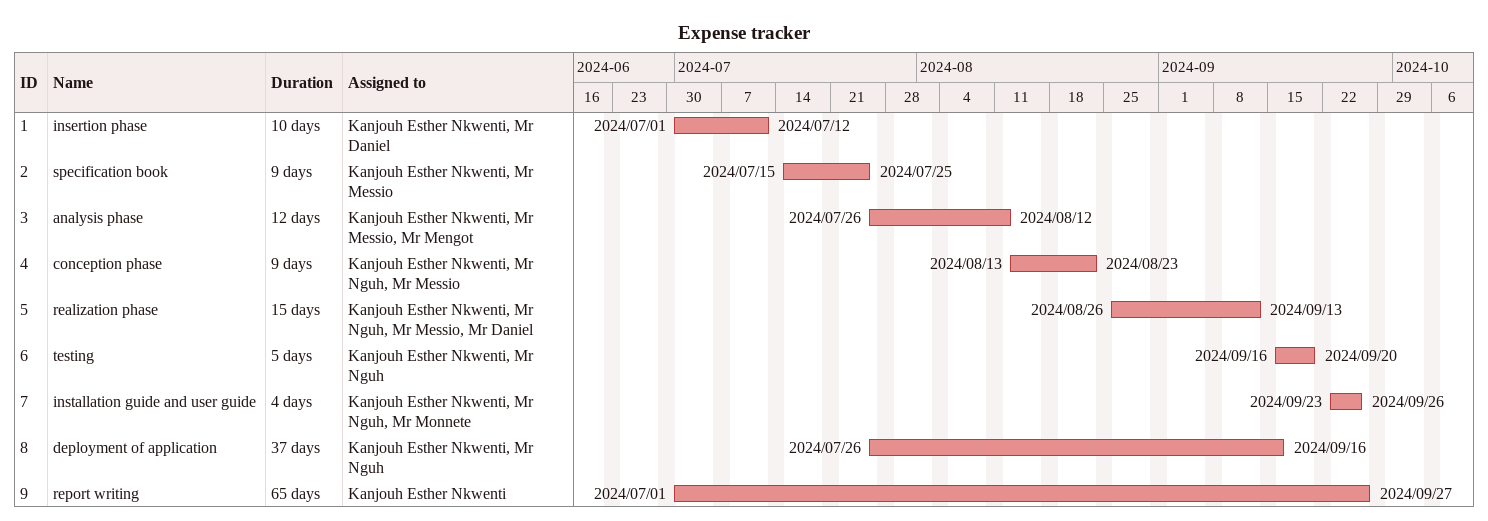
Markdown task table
Expense tracker

| ID | Task | Duration | Start | Finish | Resources |
|---|---|---|---|---|---|
| 1 | insertion phase | 10d | 2024-07-01 | 2024-07-12 | Kanjouh Esther Nkwenti, Mr Daniel |
| 2 | specification book | 9d | 2024-07-15 | 2024-07-25 | Kanjouh Esther Nkwenti, Mr Messio |
| 3 | analysis phase | 12d | 2024-07-26 | 2024-08-12 | Kanjouh Esther Nkwenti, Mr Messio, Mr Mengot |
| 4 | conception phase | 9d | 2024-08-13 | 2024-08-23 | Kanjouh Esther Nkwenti, Mr Nguh, Mr Messio |
| 5 | realization phase | 15d | 2024-08-26 | 2024-09-13 | Kanjouh Esther Nkwenti, Mr Nguh, Mr Messio, Mr Daniel |
| 6 | testing | 5d | 2024-09-16 | 2024-09-20 | Kanjouh Esther Nkwenti, Mr Nguh |
| 7 | installation guide and user guide | 4d | 2024-09-23 | 2024-09-26 | Kanjouh Esther Nkwenti, Mr Nguh, Mr Monnete |
| 8 | deployment of application | 37d | 2024-07-26 | 2024-09-16 | Kanjouh Esther Nkwenti, Mr Nguh |
| 9 | report writing | 65d | 2024-07-01 | 2024-09-27 | Kanjouh Esther Nkwenti |
